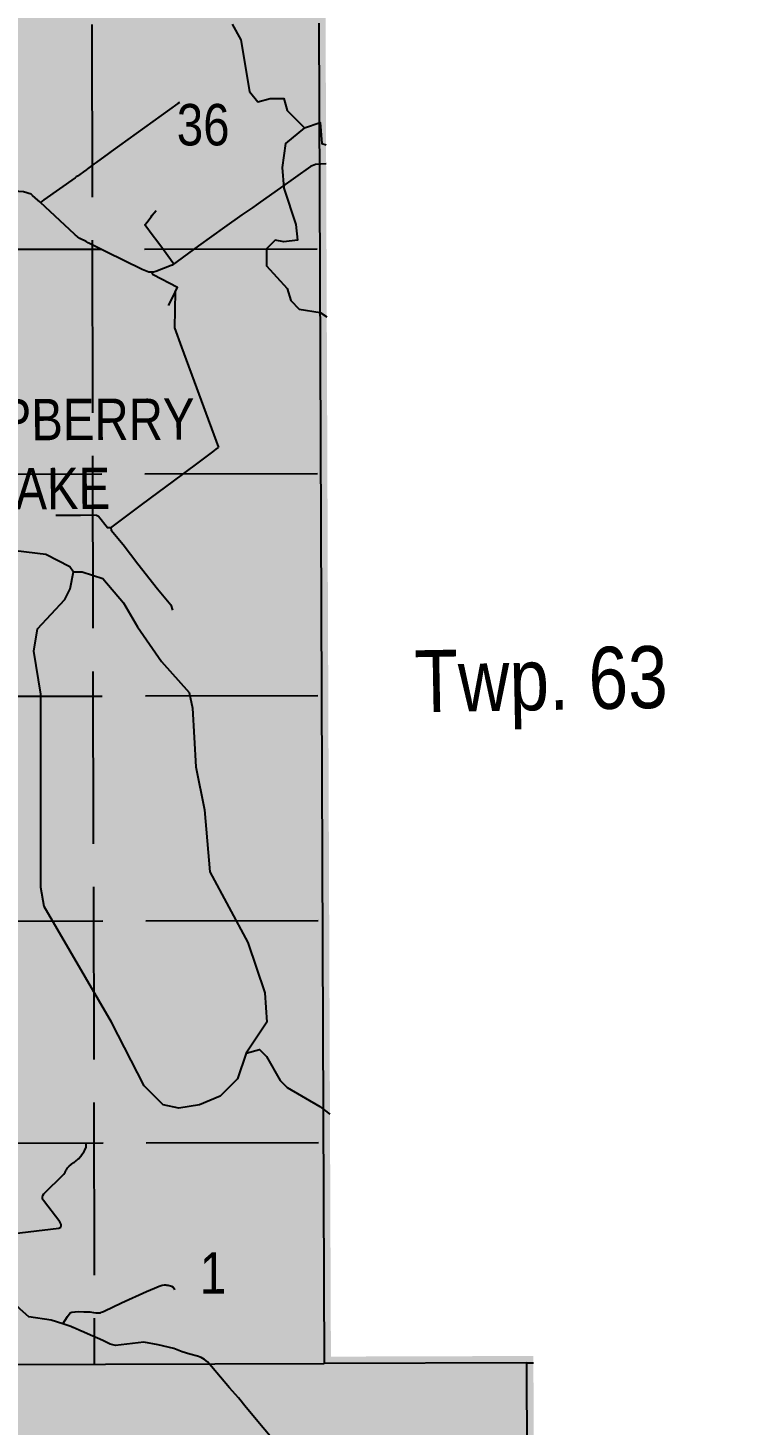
# Model space of a CAD drawing. Extents: x 508119 to 516015, y 6054829 to 6062261.
# Drawn here: x 515016.8 to 515118.8, y 6055518.2 to 6055720.6 of the extents above; entities that cross this region are included whole.
import ezdxf
from ezdxf.enums import TextEntityAlignment as Align

# ---------------------------------------------------------------- set-up
doc = ezdxf.new("R2010")
doc.units = 0
doc.header["$LTSCALE"] = 5
doc.linetypes.add('foc-UNSURVEYED', pattern=[12.5, 10, -2.5])
doc.layers.add('2', color=7, linetype='Continuous', true_color=0x6e6e6e)
doc.layers.add('ROUTE-MAP-BACKGROUND-H', color=7, linetype='Continuous', true_color=0xf0ebff)
for name, color, linetype in [('24', 161, 'Continuous'), ('26', 160, 'Continuous'), ('35', 37, 'Continuous'), ('36', 37, 'Continuous'), ('L-USEC', 7, 'foc-UNSURVEYED'), ('T-WATER-H', 133, 'Continuous')]:
    doc.layers.add(name, color=color, linetype=linetype)
doc.styles.add('60', font='ARIALN.TTF', dxfattribs={"height": 7.5})
doc.styles.add('80', font='ARIALN.TTF', dxfattribs={"height": 10})

# ---------------------------------------------------------------- blocks, each defined once
blk = doc.blocks.new('Route_Grid_ut')
at = {"layer": 'L-USEC', "color": 252, "ltscale": 0.5, "true_color": 0x8c8c8c}
for p, q in [((32.59, 194.33), (32.59, 0)), ((65.18, 194.33), (65.18, 0)), ((97.77, 194.33), (97.77, 0)), ((130.36, 194.33), (130.36, 0)), ((162.95, 194.33), (162.95, 0)), ((195.54, 161.74), (0, 161.74)), ((195.54, 129.15), (0, 129.15)), ((195.54, 96.96), (0, 96.96)), ((195.54, 64.37), (0, 64.37)), ((195.54, 32.19), (0, 32.19))]:
    blk.add_line(p, q, dxfattribs=at)
at = {"layer": 'L-USEC', "color": 252, "true_color": 0x8c8c8c, "style": '60'}
blk.add_text('31', height=6, rotation=0, dxfattribs=at).set_placement((13.39, 179.43), align=Align.MIDDLE_CENTER)
for s, p in [('36', (179.07, 179.8)), ('1', (180.19, 13.35)), ('6', (15.25, 12.98))]:
    blk.add_text(s, height=6, rotation=0, dxfattribs=at).set_placement(p, align=Align.MIDDLE)

msp = doc.modelspace()

# ---------------------------------------------------------------- hatches: boundary and pattern name
at = {"layer": 'ROUTE-MAP-BACKGROUND-H'}
h = msp.add_hatch(color=256, dxfattribs=at)
h.dxf.hatch_style = 1
h.paths.add_polyline_path([(515090.845, 6055331.942), (514698.954, 6055331.128), (514698.945, 6055525.368), (514666.338, 6055525.404), (514666.4, 6055720.611), (514667.214, 6055915.277), (514667.136, 6056303.079), (515056.588, 6056303.406), (515059.123, 6055915.379), (515059.901, 6055721.28), (515060.675, 6055528.087), (515090.011, 6055528.179)])
at = {"layer": 'T-WATER-H'}
h = msp.add_hatch(color=256, dxfattribs=at)
h.dxf.hatch_style = 1
h.paths.add_polyline_path([(515051.368, 6055576.564), (515048.372, 6055572.065), (515047.124, 6055568.317), (515044.626, 6055565.818), (515041.629, 6055564.568), (515038.631, 6055564.068), (515036.383, 6055564.568), (515033.635, 6055567.316), (515028.887, 6055576.562), (515019.142, 6055593.305), (515018.642, 6055596.054), (515018.638, 6055624.047), (515017.639, 6055630.296), (515018.138, 6055633.546), (515022.134, 6055637.796), (515022.884, 6055639.296), (515023.383, 6055641.796), (515024.632, 6055641.797), (515027.63, 6055640.797), (515030.628, 6055637.298), (515032.626, 6055633.798), (515036.124, 6055628.799), (515040.121, 6055624.3), (515040.621, 6055622.05), (515041.121, 6055613.552), (515042.371, 6055607.303), (515043.122, 6055598.306), (515048.619, 6055588.059), (515051.118, 6055580.812)])

# ---------------------------------------------------------------- linework, layer by layer
at = {"layer": '2'}
for p, q in [((515058.902, 6055721.276), (515059.679, 6055527.084)), ((514978.869, 6055526.831), (515059.679, 6055527.084)), ((515089.016, 6055527.176), (515059.679, 6055527.084)), ((515089.016, 6055527.176), (515090.015, 6055527.182)), ((515089.016, 6055527.176), (515089.841, 6055332.94))]:
    msp.add_line(p, q, dxfattribs=at)
at = {"layer": '24'}
for points in [[(515046.359, 6055721.108), (515047.608, 6055718.858), (515048.856, 6055711.355), (515050.105, 6055709.855), (515051.854, 6055710.356), (515053.853, 6055710.357), (515054.352, 6055708.607), (515056.851, 6055706.107)], [(515056.851, 6055706.107), (515054.101, 6055703.854), (515053.6, 6055700.352), (515053.85, 6055697.351), (515055.597, 6055692.099), (515055.846, 6055689.848), (515053.847, 6055689.597), (515052.598, 6055689.846), (515051.348, 6055688.595), (515051.348, 6055686.094), (515054.345, 6055682.843), (515054.844, 6055681.093), (515056.093, 6055679.843), (515059.092, 6055679.343), (515060.072, 6055678.73)], [(515056.851, 6055706.107), (515059.1, 6055706.858), (515059.349, 6055703.857), (515059.972, 6055703.649)], [(514978.386, 6055627.554), (514980.884, 6055626.805), (514983.882, 6055627.306), (514985.381, 6055628.556), (514987.38, 6055634.057), (514990.628, 6055636.808), (514993.626, 6055643.06), (514992.876, 6055646.81), (514993.376, 6055649.311), (514995.375, 6055652.312), (514999.123, 6055652.563), (515004.12, 6055651.315), (515008.867, 6055649.066), (515013.364, 6055645.066), (515019.36, 6055644.318), (515022.858, 6055642.568), (515023.383, 6055641.796)], [(515048.372, 6055572.065), (515050.342, 6055572.572), (515051.342, 6055571.573), (515053.341, 6055568.074), (515054.34, 6055567.074), (515059.087, 6055564.326), (515060.534, 6055563.189)]]:
    msp.add_lwpolyline(points, dxfattribs=at)
at = {"layer": '26'}
msp.add_line((515051.368, 6055576.564), (515048.372, 6055572.065), dxfattribs=at)
for points in [[(515048.372, 6055572.065), (515047.124, 6055568.317), (515044.626, 6055565.818), (515041.629, 6055564.568), (515038.631, 6055564.068), (515036.383, 6055564.568), (515033.635, 6055567.316), (515028.887, 6055576.562), (515019.142, 6055593.305), (515018.642, 6055596.054), (515018.638, 6055624.047), (515017.639, 6055630.296), (515018.138, 6055633.546), (515022.134, 6055637.796), (515022.884, 6055639.296), (515023.383, 6055641.796)], [(515023.383, 6055641.796), (515024.632, 6055641.797), (515027.63, 6055640.797), (515030.628, 6055637.298), (515032.626, 6055633.798), (515036.124, 6055628.799), (515040.121, 6055624.3), (515040.621, 6055622.05), (515041.121, 6055613.552), (515042.371, 6055607.303), (515043.122, 6055598.306), (515048.619, 6055588.059), (515051.118, 6055580.812), (515051.368, 6055576.564)]]:
    msp.add_lwpolyline(points, dxfattribs=at)
at = {"layer": '35'}
for p, q in [((515019.096, 6055695.656), (515018.601, 6055695.302)), ((515018.601, 6055695.302), (515018.511, 6055695.38))]:
    msp.add_line(p, q, dxfattribs=at)
for points in [[(515038.728, 6055709.777), (515038.498, 6055709.612), (515028.819, 6055702.674)], [(515028.819, 6055702.674), (515028.453, 6055702.412), (515026.66, 6055701.088)], [(515026.66, 6055701.088), (515026.382, 6055700.883), (515025.406, 6055700.162), (515025.313, 6055700.095), (515025.153, 6055699.981), (515023.927, 6055699.108), (515023.767, 6055698.994), (515023.607, 6055698.88), (515019.096, 6055695.656)], [(515059.983, 6055700.876), (515058.445, 6055700.817), (515057.713, 6055700.493), (515053.349, 6055697.437), (515050.432, 6055695.318), (515049.336, 6055694.578)], [(515018.601, 6055695.302), (515018.511, 6055695.38), (515018.223, 6055695.628), (515017.446, 6055696.297), (515017.32, 6055696.405), (515017.227, 6055696.486), (515016.139, 6055696.818), (515015.447, 6055696.897), (515014.904, 6055696.959), (515014.893, 6055696.959), (515013.866, 6055696.923)], [(515034.987, 6055685.178), (515034.276, 6055685.221), (515033.345, 6055685.607), (515028.119, 6055688.141), (515025.51, 6055689.461), (515025.35, 6055689.542), (515025.19, 6055689.623), (515024.27, 6055690.089), (515023.958, 6055690.331), (515023.798, 6055690.455), (515023.638, 6055690.579), (515023.497, 6055690.688), (515018.601, 6055695.302)], [(515049.336, 6055694.578), (515048.205, 6055693.814), (515047.742, 6055693.484)], [(515047.742, 6055693.484), (515045.266, 6055691.717), (515041.505, 6055689.008), (515037.692, 6055686.208)], [(515037.692, 6055686.208), (515037.541, 6055686.139), (515035.292, 6055685.292), (515034.987, 6055685.178)]]:
    msp.add_lwpolyline(points, dxfattribs=at)
at = {"layer": '36'}
for p, q in [((515038.12, 6055682.325), (515037.094, 6055680.359)), ((515039.039, 6055674.315), (515044.396, 6055659.805)), ((515022.972, 6055532.427), (515021.802, 6055532.812)), ((515043.367, 6055526.655), (515043.067, 6055527.014))]:
    msp.add_line(p, q, dxfattribs=at)
for points in [[(515037.907, 6055686.378), (515037.883, 6055686.41), (515037.435, 6055687.017), (515036.406, 6055688.409), (515035.436, 6055689.722), (515034.93, 6055690.408), (515033.724, 6055692.039), (515033.759, 6055692.085), (515034, 6055692.407), (515034.616, 6055693.228), (515034.776, 6055693.441), (515035.34, 6055694.122)], [(515038.12, 6055682.325), (515038.432, 6055682.952), (515034.931, 6055684.79), (515034.724, 6055685.193)], [(515038.12, 6055682.325), (515038.002, 6055677.122), (515039.039, 6055674.315)], [(515028.773, 6055648.171), (515033.205, 6055651.471), (515039.147, 6055655.896), (515041.812, 6055657.881), (515043.542, 6055659.169), (515044.043, 6055659.542), (515044.396, 6055659.805)], [(515028.773, 6055648.171), (515028.297, 6055648.156), (515026.993, 6055649.818), (515026.708, 6055649.925), (515026.243, 6055649.979), (515024.367, 6055649.961), (515020.795, 6055649.943)], [(515028.773, 6055648.171), (515028.835, 6055647.81), (515030.553, 6055645.75), (515032.705, 6055642.921), (515035.549, 6055639.336), (515037.466, 6055636.991), (515037.708, 6055636.25)], [(515012.307, 6055545.614), (515021.248, 6055546.698), (515021.355, 6055546.727), (515021.386, 6055546.745), (515021.455, 6055546.79), (515021.528, 6055546.845), (515021.544, 6055546.868), (515021.556, 6055546.892), (515021.582, 6055546.969), (515021.598, 6055547.023), (515021.599, 6055547.05), (515021.588, 6055547.189), (515021.578, 6055547.218), (515021.533, 6055547.329), (515021.503, 6055547.382), (515021.485, 6055547.408), (515021.368, 6055547.592), (515019.008, 6055550.69), (515018.903, 6055550.918), (515018.9, 6055550.953), (515018.895, 6055551.069), (515018.896, 6055551.147), (515018.898, 6055551.237), (515018.902, 6055551.272), (515018.91, 6055551.312), (515018.932, 6055551.403), (515018.946, 6055551.449), (515019.069, 6055551.651), (515021.979, 6055554.542), (515022.184, 6055554.81), (515022.332, 6055555.098), (515022.348, 6055555.129), (515022.505, 6055555.441), (515022.543, 6055555.49), (515022.707, 6055555.652), (515022.73, 6055555.677), (515023.011, 6055555.932), (515023.077, 6055555.988), (515023.43, 6055556.197), (515023.463, 6055556.211), (515023.777, 6055556.476), (515023.815, 6055556.497), (515024.052, 6055556.746), (515024.128, 6055556.785), (515024.564, 6055557.333), (515024.602, 6055557.39), (515024.914, 6055557.823), (515024.968, 6055557.915), (515025.186, 6055558.417), (515025.186, 6055558.458), (515025.185, 6055558.94), (515025.185, 6055559.046)], [(515021.802, 6055532.812), (515020.155, 6055533.356), (515016.889, 6055533.855), (515015.621, 6055534.949), (515014.791, 6055535.797), (515014.515, 6055536.658), (515014.079, 6055538.619), (515014.012, 6055540.72), (515014.039, 6055542.255), (515013.366, 6055544.179), (515012.307, 6055545.614)], [(515021.802, 6055532.812), (515022.514, 6055533.904), (515022.747, 6055534.257), (515022.946, 6055534.454), (515022.981, 6055534.482), (515023.123, 6055534.512), (515023.188, 6055534.528), (515023.597, 6055534.581), (515024.147, 6055534.625), (515024.866, 6055534.578), (515025.726, 6055534.552), (515026.274, 6055534.493), (515026.609, 6055534.439), (515026.91, 6055534.432), (515027.014, 6055534.435), (515027.273, 6055534.45), (515027.41, 6055534.505), (515027.731, 6055534.639), (515027.797, 6055534.682), (515030.345, 6055535.895), (515033.927, 6055537.505), (515035.103, 6055538.023), (515035.783, 6055538.272), (515036.211, 6055538.416), (515036.267, 6055538.437), (515036.544, 6055538.482), (515036.603, 6055538.481), (515036.741, 6055538.476), (515036.905, 6055538.459), (515037.108, 6055538.435), (515037.58, 6055538.304), (515037.79, 6055538.165), (515037.924, 6055537.996), (515038, 6055537.777)], [(515023.308, 6055532.312), (515023.277, 6055532.326), (515022.972, 6055532.427)], [(515043.067, 6055527.014), (515042.795, 6055527.338), (515042.37, 6055527.654), (515041.869, 6055527.941), (515041.356, 6055528.148), (515040.238, 6055528.435), (515039.123, 6055528.788), (515037.895, 6055529.267), (515035.639, 6055529.812), (515033.582, 6055530.174), (515032.745, 6055530.101), (515029.466, 6055529.683), (515028.69, 6055529.88), (515027.602, 6055530.407), (515026.072, 6055531.078), (515025.913, 6055531.149), (515025.753, 6055531.219), (515024.531, 6055531.755), (515024.371, 6055531.825), (515024.211, 6055531.898), (515023.308, 6055532.312)], [(515056.147, 6055511.307), (515053.54, 6055514.544), (515048.387, 6055520.734), (515047.271, 6055522.126), (515045.956, 6055523.557), (515043.367, 6055526.655)]]:
    msp.add_lwpolyline(points, dxfattribs=at)

# ---------------------------------------------------------------- block references
at = {"layer": 'L-USEC', "color": 3, "xscale": 0.9994839999999999, "yscale": 0.9994839999999999, "zscale": 0.9994839999999999, "rotation": 0.1046796649497599}
msp.add_blockref('Route_Grid_ut', (514863.513, 6055526.532), dxfattribs=at)

# ---------------------------------------------------------------- texts
at = {"layer": '26', "insert": (514996.047, 6055666.762), "char_height": 5.9969, "width": 46.7636, "attachment_point": 1, "rotation": 0.2006, "style": '80', "bg_fill": 1, "box_fill_scale": 1, "bg_fill_color": 256, "bg_fill_true_color": 15789055, "bg_fill_transparency": 0}
msp.add_mtext('\\pi2.49081;RASPBERRY \\P\\pi15.02868;LAKE', dxfattribs=at)

# ---------------------------------------------------------------- next in the draw order: texts
at = {"insert": (515091.048, 6055630.741), "char_height": 8.9954, "width": 46.02451, "attachment_point": 2, "rotation": 1.04769, "style": '80', "bg_fill": 2}
msp.add_mtext('Twp. 63', dxfattribs=at)

doc.saveas('drawing.dxf')
